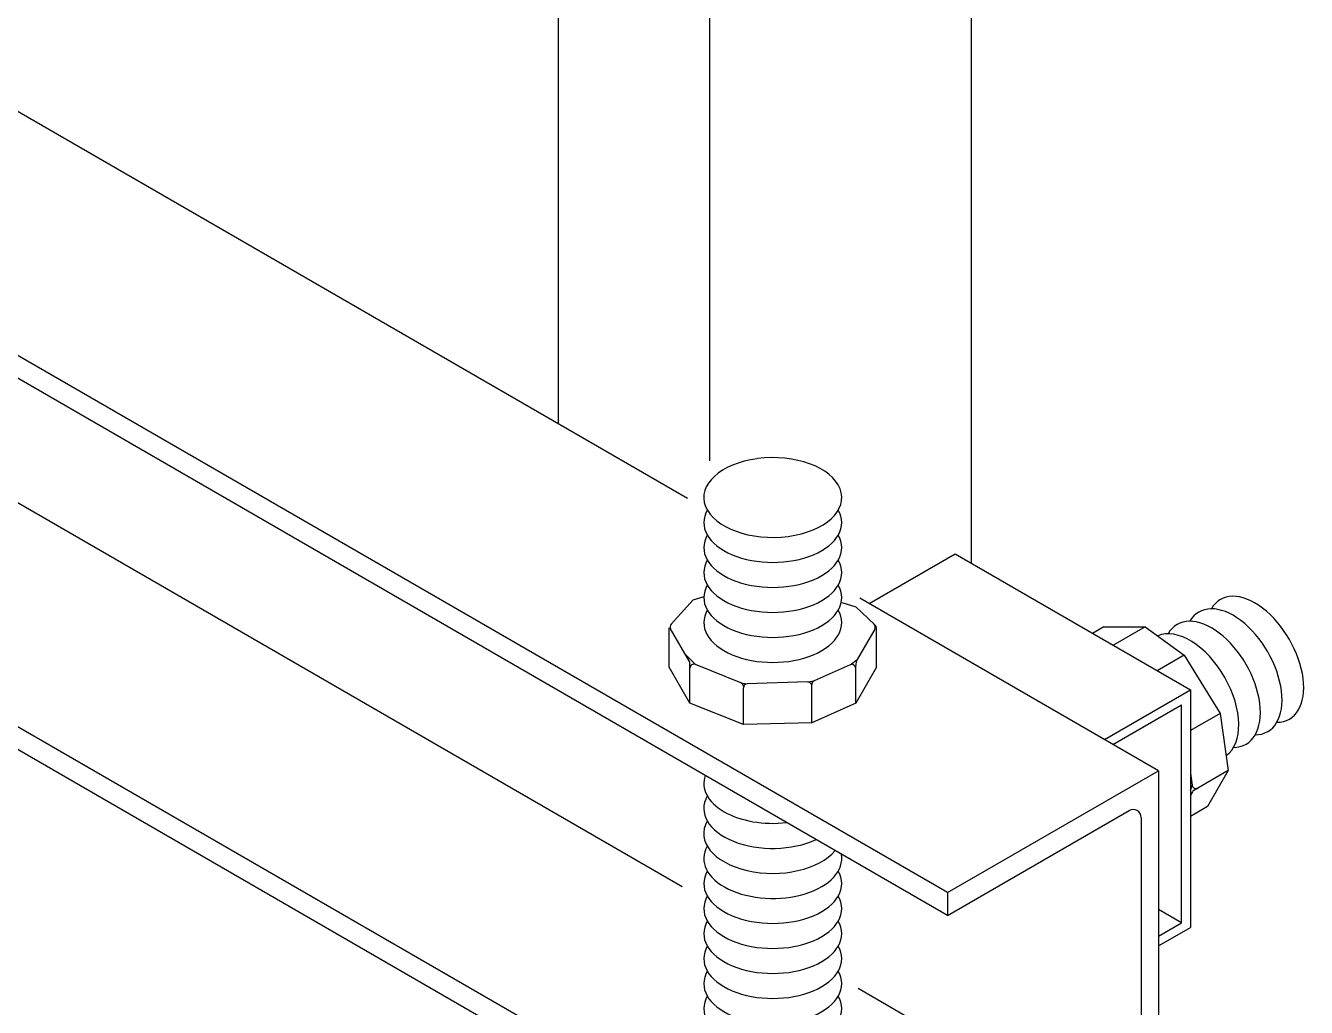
# Model space of a CAD drawing. Extents: x -5343388 to 7033982, y -486386 to 188356.
# Drawn here: x 601113 to 602633, y 13303 to 14468 of the extents above; entities that cross this region are included whole.
import ezdxf

# ---------------------------------------------------------------- set-up
doc = ezdxf.new("R2010")
doc.units = 0
doc.header["$MEASUREMENT"] = 0

msp = doc.modelspace()

# ---------------------------------------------------------------- linework, layer by layer
at = {"color": 6}
for p, q in [((602235.59194, 17053.27692, 0), (602235.59194, 13830.2895, 0)), ((601745.20393, 16987.27899, 0), (601745.20393, 13995.65876, 0)), ((601924.75259, 16876.76029, 0), (601924.75259, 13951.71003, 0))]:
    msp.add_line(p, q, dxfattribs=at)
for p, q in [((602207.42857, 13439.51129, 0), (599259.29379, 15141.61769, 0)), ((602207.42857, 13412.32022, 0), (599259.29379, 15114.42663, 0)), ((601898.95291, 13906.89174, 0), (599863.1777, 15082.24711, 0)), ((602207.42857, 12998.97555, 0), (599259.29379, 14701.08195, 0)), ((602207.42857, 12971.78448, 0), (599259.29379, 14673.89089, 0)), ((601892.45149, 13446.24923, 0), (599862.74476, 14618.10096, 0)), ((602114.3874, 13782.51058, 0), (602216.36743, 13841.38877, 0)), ((602216.36743, 13841.38877, 0), (602495.73745, 13680.09442, 0)), ((601905.43661, 13786.79897, 0), (601918.61892, 13790.79762, 0)), ((601879.31958, 13757.95127, 0), (601905.43661, 13786.79897, 0)), ((602081.8507, 13783.65648, 0), (602098.52581, 13778.47628, 0)), ((602098.52581, 13778.47628, 0), (602120.27803, 13757.963, 0)), ((602457.95409, 13584.15226, 0), (602103.26184, 13788.93393, 0)), ((601876.99103, 13706.93746, 0), (601876.99103, 13753.54398, 0)), ((601900.95576, 13713.87113, 0), (601878.72578, 13752.3746, 0)), ((602121.13486, 13752.11789, 0), (602100.32898, 13716.08105, 0)), ((602123.01782, 13706.93746, 0), (602123.01782, 13753.32465, 0)), ((602393.05141, 13754.80369, 0), (602379.6943, 13747.09196, 0)), ((602442.25677, 13754.80369, 0), (602403.61982, 13732.49664, 0)), ((601895.76263, 13722.8659, 0), (601908.12829, 13710.14477, 0)), ((602091.71844, 13709.78789, 0), (602100.32898, 13716.08105, 0)), ((602488.42678, 13721.23038, 0), (602456.45733, 13702.77281, 0)), ((601901.59371, 13664.32437, 0), (601901.59371, 13711.49028, 0)), ((601962.17019, 13688.46539, 0), (601908.12829, 13710.14477, 0)), ((602091.71844, 13709.78789, 0), (602049.08152, 13690.82558, 0)), ((602098.41514, 13664.32437, 0), (602098.41514, 13708.93848, 0)), ((601962.17019, 13688.46539, 0), (601969.78562, 13687.39772, 0)), ((602041.35796, 13689.42942, 0), (601969.78562, 13687.39772, 0)), ((602041.35796, 13689.42942, 0), (602049.08152, 13690.82558, 0)), ((602046.25479, 13641.12663, 0), (602046.25479, 13686.47475, 0)), ((601965.15903, 13638.82458, 0), (601965.15903, 13682.63792, 0)), ((602393.75743, 13621.21622, 0), (602495.73745, 13680.09442, 0)), ((602495.73745, 13680.09442, 0), (602495.73745, 13398.2003, 0)), ((602403.8014, 13615.41733, 0), (602485.10532, 13662.35817, 0)), ((602485.10532, 13403.65961, 0), (602485.10532, 13662.35817, 0)), ((602530.96829, 13652.15041, 0), (602495.73745, 13631.80988, 0)), ((602207.42857, 13439.51129, 0), (602457.95409, 13584.15226, 0)), ((602457.95409, 13584.15226, 0), (602457.95409, 13116.42546, 0)), ((602495.73745, 13580.94857, 0), (602497.71856, 13567.10025, 0)), ((602540.66748, 13584.35134, 0), (602499.82061, 13560.76839, 0)), ((602495.73745, 13560.10466, 0), (602497.71856, 13567.10025, 0)), ((602498.0777, 13559.02548, 0), (602495.73745, 13554.97205, 0)), ((602207.42857, 13412.32022, 0), (602423.00527, 13536.78348, 0)), ((602516.0648, 13541.73825, 0), (602495.73745, 13530.00225, 0)), ((602437.2904, 13528.53596, 0), (602437.2904, 13137.18469, 0)), ((602207.42857, 13439.51129, 0), (602207.42857, 13412.32022, 0)), ((602485.10532, 13403.65961, 0), (602457.95409, 13419.33538, 0)), ((602457.95409, 13387.98384, 0), (602485.10532, 13403.65961, 0)), ((602457.95409, 13376.38606, 0), (602495.73745, 13398.2003, 0)), ((602427.76698, 13137.18469, 0), (602101.28852, 13325.67711, 0))]:
    msp.add_line(p, q)
at = {"elevation": 0}
for points in [[(602393.05141, 13754.80369), (602442.25677, 13754.80369), (602488.42678, 13721.23038), (602530.96829, 13652.15041), (602540.66748, 13584.35134), (602516.0648, 13541.73825)], [(602123.01782, 13706.93746), (602098.41514, 13664.32437), (602046.25479, 13641.12663), (601965.15903, 13638.82458), (601901.59371, 13664.32437), (601876.99103, 13706.93746)]]:
    msp.add_lwpolyline(points, dxfattribs=at)
for centre, radius, start, end in [((601882.84954, 13754.75545, 0), 4.76171, 137.84414436, 209.99999999), ((602117.0111, 13754.49875, 0), 4.76171, 330.00000001, 46.67904837), ((602118.2561, 13753.32465, 0), 4.76171, 0, 46.67904837), ((602112.70027, 13708.93848, 0), 14.28513, 150.00000001, 180), ((601896.832, 13711.49028, 0), 4.76171, 0, 29.99999999), ((601896.832, 13711.49028, 0), 4.76171, 0, 29.99999999), ((601906.35542, 13705.7254, 0), 4.76171, 68.14137376, 180), ((602093.65343, 13705.43706, 0), 4.76171, 0, 113.97658565), ((601960.39732, 13684.04602, 0), 4.76171, 0, 68.14137376), ((601969.92074, 13682.63792, 0), 4.76171, 91.626003, 180), ((602041.49308, 13684.66963, 0), 4.76171, 0, 91.626003), ((602051.0165, 13686.47475, 0), 4.76171, 113.97658565, 180), ((602502.43229, 13567.77459, 0), 4.76171, 188.14137371, 300.00000006), ((602502.20147, 13556.64462, 0), 4.76171, 120.00000006, 150.00000001), ((602502.20147, 13556.64462, 0), 4.76171, 120.00000006, 150.00000001), ((602427.76698, 13528.53596, 0), 9.52342, 0, 120.00000006)]:
    msp.add_arc(centre, radius, start, end)
at = {"color": 9}
for centre, major_axis, ratio, start_param, end_param in [((602000.00443, 13908.26336, 0), (-81.88961, 0.00001), 0.5773503727, -1.3446475632, 4.9347292384), ((602000.00443, 13878.59026, 0), (81.88963, 0), 0.5773502692, 2.8223911923, 6.6023867685), ((602000.00443, 13848.91716, 0), (81.88963, 0), 0.5773502692, 2.8223911923, 6.6023867685), ((602000.00443, 13819.24406, 0), (81.88963, 0), 0.5773502692, 2.8223911923, 6.6023867685), ((602000.00443, 13789.57096, 0), (81.88963, 0), 0.5773502692, 2.8223911923, 6.6023867685), ((602000.00443, 13759.89786, 0), (81.88963, 0), 0.5773502692, 2.8223911923, 6.6023867685), ((602000.00443, 13568.94545, 0), (-81.88963, 0), 0.5773502692, -0.2013422793, 1.7721386061), ((602000.00443, 13539.27235, 0), (-81.88963, 0), 0.5773502692, -0.3192014613, 2.2483658207), ((602000.00443, 13509.59925, 0), (-81.88963, 0), 0.5773502692, -0.3192014613, 2.6990442327), ((602000.00443, 13479.92615, 0), (81.88963, 0), 0.5773502692, 2.8223911923, 6.3923962679), ((602000.00443, 13450.25305, 0), (81.88963, 0), 0.5773502692, 2.8223911923, 6.6023867685), ((602000.00443, 13420.57995, 0), (81.88963, 0), 0.5773502692, 2.8223911923, 6.6023867685), ((602000.00443, 13390.90685, 0), (81.88963, 0), 0.5773502692, 2.8223911923, 6.6023867685), ((602000.00443, 13361.23375, 0), (81.88963, 0), 0.5773502692, 2.8223911923, 6.6023867685), ((602000.00443, 13331.56065, 0), (81.88963, 0), 0.5773502692, 2.8223911923, 6.6023867685), ((602000.00443, 13301.88755, 0), (81.88963, 0), 0.5773502692, 2.8223911923, 6.6023867685)]:
    msp.add_ellipse(centre, major_axis=major_axis, ratio=ratio, start_param=start_param, end_param=end_param, dxfattribs=at)
for centre, ratio, start_param, end_param in [((602572.35857, 13716.2831, 0), 0.5773502692, 2.8223911923, 6.6023867685), ((602546.66092, 13701.44655, 0), 0.5773502692, 2.8223911923, 6.6023867685), ((602520.96326, 13686.61, 0), 0.5773502692, 2.8223911923, 6.6023867685), ((602495.2656, 13671.77345, 0), 0.5773502674, 3.1897025905, 6.2190411344)]:
    msp.add_ellipse(centre, major_axis=(-40.94481, 70.9185), ratio=ratio, start_param=start_param, end_param=end_param)

doc.saveas('drawing.dxf')
